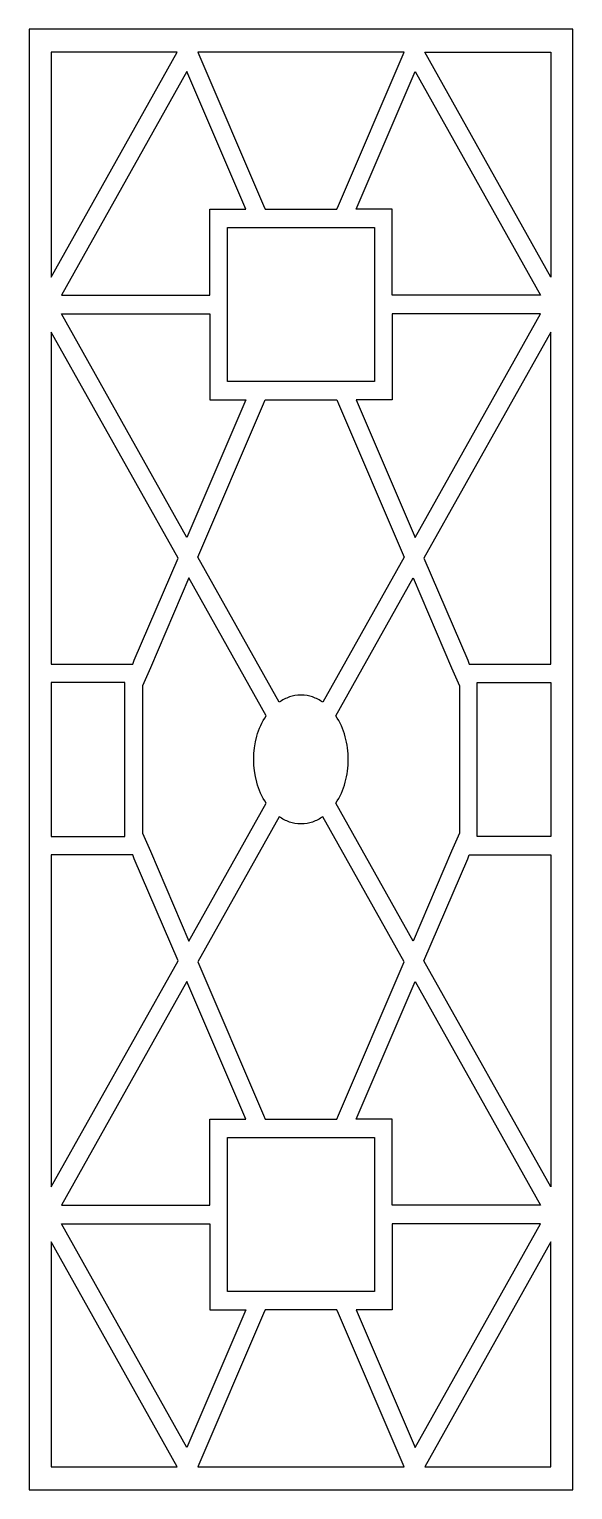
# Model space of a CAD drawing. Header units: centimetres. Extents: x 12.6 to 19.3, y -9 to 9.
import ezdxf

# ---------------------------------------------------------------- set-up
doc = ezdxf.new("R2010")
doc.units = ezdxf.units.CM
doc.header["$MEASUREMENT"] = 0
doc.layers.add('layer 1', color=7, linetype='Continuous')

msp = doc.modelspace()

# ---------------------------------------------------------------- linework, layer by layer
at = {"layer": 'layer 1', "color": 250}
for points, knots in [([(12.63629, -9.00022), (12.63629, -9.00022), (12.63629, 9.00076), (12.63629, 9.00076), (12.63629, 9.00076), (12.63629, 9.00076), (19.3301, 9.00076), (19.3301, 9.00076), (19.3301, 9.00076), (19.3301, 9.00076), (19.33013, -9.00022), (19.33013, -9.00022), (19.33013, -9.00022), (19.33013, -9.00022), (12.63629, -9.00022), (12.63629, -9.00022)], [0, 0, 0, 0, 0.2, 0.2, 0.2, 0.2, 0.4, 0.4, 0.4, 0.4, 0.6, 0.6, 0.6, 0.6, 1, 1, 1, 1]), ([(12.90767, 5.94619), (12.90767, 5.94619), (12.90767, 8.71632), (12.90767, 8.71632), (12.90767, 8.71632), (12.90767, 8.71632), (14.45854, 8.71632), (14.45854, 8.71632), (14.45854, 8.71632), (14.45854, 8.71632), (12.90767, 5.94621), (12.90767, 5.94621), (12.90767, 5.94621), (12.90767, 5.94621), (12.90767, 5.94619), (12.90767, 5.94619)], [0, 0, 0, 0, 0.2, 0.2, 0.2, 0.2, 0.4, 0.4, 0.4, 0.4, 0.6, 0.6, 0.6, 0.6, 1, 1, 1, 1]), ([(17.252, 8.71632), (17.252, 8.71632), (16.44504, 6.82986), (16.44504, 6.82986), (16.44504, 6.82986), (16.44504, 6.82986), (16.42518, 6.78334), (16.42518, 6.78334), (16.42518, 6.78334), (16.42518, 6.78334), (15.98321, 6.78334), (15.98321, 6.78334), (15.98321, 6.78334), (15.98321, 6.78334), (15.54131, 6.78334), (15.54131, 6.78334), (15.54131, 6.78334), (15.54131, 6.78334), (15.52138, 6.82986), (15.52138, 6.82986), (15.52138, 6.82986), (15.52138, 6.82986), (14.7144, 8.71632), (14.7144, 8.71632), (14.7144, 8.71632), (14.7144, 8.71632), (17.252, 8.71632), (17.252, 8.71632)], [0, 0, 0, 0, 0.125, 0.125, 0.125, 0.125, 0.25, 0.25, 0.25, 0.25, 0.375, 0.375, 0.375, 0.375, 0.5, 0.5, 0.5, 0.5, 0.625, 0.625, 0.625, 0.625, 0.75, 0.75, 0.75, 0.75, 1, 1, 1, 1]), ([(19.05871, 5.94621), (19.05871, 5.94621), (19.05871, 8.71632), (19.05871, 8.71632), (19.05871, 8.71632), (19.05871, 8.71632), (17.50787, 8.71632), (17.50787, 8.71632), (17.50787, 8.71632), (17.50787, 8.71632), (19.05875, 5.94621), (19.05875, 5.94621), (19.05875, 5.94621), (19.05875, 5.94621), (19.05871, 5.94621), (19.05871, 5.94621)], [0, 0, 0, 0, 0.2, 0.2, 0.2, 0.2, 0.4, 0.4, 0.4, 0.4, 0.6, 0.6, 0.6, 0.6, 1, 1, 1, 1]), ([(15.30328, 6.78334), (15.30328, 6.78334), (14.86132, 6.78334), (14.86132, 6.78334), (14.86132, 6.78334), (14.86132, 6.78334), (14.86132, 5.72136), (14.86132, 5.72136), (14.86132, 5.72136), (14.86132, 5.72136), (13.03356, 5.72136), (13.03356, 5.72136), (13.03356, 5.72136), (13.03356, 5.72136), (14.57774, 8.47957), (14.57774, 8.47957), (14.57774, 8.47957), (14.57774, 8.47957), (15.30328, 6.78334), (15.30328, 6.78334)], [0, 0, 0, 0, 0.16666667, 0.16666667, 0.16666667, 0.16666667, 0.33333333, 0.33333333, 0.33333333, 0.33333333, 0.5, 0.5, 0.5, 0.5, 0.66666667, 0.66666667, 0.66666667, 0.66666667, 1, 1, 1, 1]), ([(16.66314, 6.78334), (16.66314, 6.78334), (17.1051, 6.78334), (17.1051, 6.78334), (17.1051, 6.78334), (17.1051, 6.78334), (17.1051, 5.72136), (17.1051, 5.72136), (17.1051, 5.72136), (17.1051, 5.72136), (18.93286, 5.72136), (18.93286, 5.72136), (18.93286, 5.72136), (18.93286, 5.72136), (17.3887, 8.47957), (17.3887, 8.47957), (17.3887, 8.47957), (17.3887, 8.47957), (16.66314, 6.78334), (16.66314, 6.78334)], [0, 0, 0, 0, 0.16666667, 0.16666667, 0.16666667, 0.16666667, 0.33333333, 0.33333333, 0.33333333, 0.33333333, 0.5, 0.5, 0.5, 0.5, 0.66666667, 0.66666667, 0.66666667, 0.66666667, 1, 1, 1, 1]), ([(15.98321, 6.55577), (15.98321, 6.55577), (15.07848, 6.55577), (15.07848, 6.55577), (15.07848, 6.55577), (15.07848, 6.55577), (15.07848, 5.6076), (15.07848, 5.6076), (15.07848, 5.6076), (15.07848, 5.6076), (15.07848, 4.65939), (15.07848, 4.65939), (15.07848, 4.65939), (15.07848, 4.65939), (15.98321, 4.65939), (15.98321, 4.65939), (15.98321, 4.65939), (15.98321, 4.65939), (16.88794, 4.65939), (16.88794, 4.65939), (16.88794, 4.65939), (16.88794, 4.65939), (16.88794, 5.6076), (16.88794, 5.6076), (16.88794, 5.6076), (16.88794, 5.6076), (16.88794, 6.55577), (16.88794, 6.55577), (16.88794, 6.55577), (16.88794, 6.55577), (15.98321, 6.55577), (15.98321, 6.55577)], [0, 0, 0, 0, 0.11111111, 0.11111111, 0.11111111, 0.11111111, 0.22222222, 0.22222222, 0.22222222, 0.22222222, 0.33333333, 0.33333333, 0.33333333, 0.33333333, 0.44444444, 0.44444444, 0.44444444, 0.44444444, 0.55555556, 0.55555556, 0.55555556, 0.55555556, 0.66666667, 0.66666667, 0.66666667, 0.66666667, 0.77777778, 0.77777778, 0.77777778, 0.77777778, 1, 1, 1, 1]), ([(15.30328, 4.43183), (15.30328, 4.43183), (14.86132, 4.43183), (14.86132, 4.43183), (14.86132, 4.43183), (14.86132, 4.43183), (14.86132, 5.49381), (14.86132, 5.49381), (14.86132, 5.49381), (14.86132, 5.49381), (13.03356, 5.49378), (13.03356, 5.49378), (13.03356, 5.49378), (13.03356, 5.49378), (14.57774, 2.73564), (14.57774, 2.73564), (14.57774, 2.73564), (14.57774, 2.73564), (15.30328, 4.43183), (15.30328, 4.43183)], [0, 0, 0, 0, 0.16666667, 0.16666667, 0.16666667, 0.16666667, 0.33333333, 0.33333333, 0.33333333, 0.33333333, 0.5, 0.5, 0.5, 0.5, 0.66666667, 0.66666667, 0.66666667, 0.66666667, 1, 1, 1, 1]), ([(16.66314, 4.43183), (16.66314, 4.43183), (17.1051, 4.43183), (17.1051, 4.43183), (17.1051, 4.43183), (17.1051, 4.43183), (17.1051, 5.49381), (17.1051, 5.49381), (17.1051, 5.49381), (17.1051, 5.49381), (18.93286, 5.49381), (18.93286, 5.49381), (18.93286, 5.49381), (18.93286, 5.49381), (17.38868, 2.73564), (17.38868, 2.73564), (17.38868, 2.73564), (17.38868, 2.73564), (16.66314, 4.43183), (16.66314, 4.43183)], [0, 0, 0, 0, 0.16666667, 0.16666667, 0.16666667, 0.16666667, 0.33333333, 0.33333333, 0.33333333, 0.33333333, 0.5, 0.5, 0.5, 0.5, 0.66666667, 0.66666667, 0.66666667, 0.66666667, 1, 1, 1, 1]), ([(12.90767, 5.26896), (12.90767, 5.26896), (14.46868, 2.48072), (14.46868, 2.48072), (14.46868, 2.48072), (14.46868, 2.48072), (13.93049, 1.22257), (13.93049, 1.22257), (13.93049, 1.22257), (13.93049, 1.22257), (13.9106, 1.17603), (13.9106, 1.17603), (13.9106, 1.17603), (13.9106, 1.17603), (12.90767, 1.17603), (12.90767, 1.17603), (12.90767, 1.17603), (12.90767, 1.17603), (12.90767, 5.26896), (12.90767, 5.26896)], [0, 0, 0, 0, 0.16666667, 0.16666667, 0.16666667, 0.16666667, 0.33333333, 0.33333333, 0.33333333, 0.33333333, 0.5, 0.5, 0.5, 0.5, 0.66666667, 0.66666667, 0.66666667, 0.66666667, 1, 1, 1, 1]), ([(19.05871, 5.26896), (19.05871, 5.26896), (19.05871, 1.17603), (19.05871, 1.17603), (19.05871, 1.17603), (19.05871, 1.17603), (18.05582, 1.17603), (18.05582, 1.17603), (18.05582, 1.17603), (18.05582, 1.17603), (18.03593, 1.22257), (18.03593, 1.22257), (18.03593, 1.22257), (18.03593, 1.22257), (17.49774, 2.48072), (17.49774, 2.48072), (17.49774, 2.48072), (17.49774, 2.48072), (19.05871, 5.26896), (19.05871, 5.26896), (19.05871, 5.26896), (19.05871, 5.26896), (19.05871, 5.26896), (19.05871, 5.26896)], [0, 0, 0, 0, 0.14285714, 0.14285714, 0.14285714, 0.14285714, 0.28571429, 0.28571429, 0.28571429, 0.28571429, 0.42857143, 0.42857143, 0.42857143, 0.42857143, 0.57142857, 0.57142857, 0.57142857, 0.57142857, 0.71428571, 0.71428571, 0.71428571, 0.71428571, 1, 1, 1, 1]), ([(15.98321, 0.79456), (15.98321, 0.79456), (15.98487, 0.79456), (15.98487, 0.79456), (15.98487, 0.79456), (15.98487, 0.79456), (15.98651, 0.79456), (15.98651, 0.79456), (15.98651, 0.79456), (16.03412, 0.79438), (16.0813, 0.78625), (16.12623, 0.77061), (16.12623, 0.77061), (16.17106, 0.75495), (16.21345, 0.73304), (16.25212, 0.70554), (16.25212, 0.70554), (16.25212, 0.70554), (17.2538, 2.49467), (17.2538, 2.49467), (17.2538, 2.49467), (17.2538, 2.49467), (16.44504, 4.38531), (16.44504, 4.38531), (16.44504, 4.38531), (16.44504, 4.38531), (16.42518, 4.43183), (16.42518, 4.43183), (16.42518, 4.43183), (16.42518, 4.43183), (15.98321, 4.43183), (15.98321, 4.43183), (15.98321, 4.43183), (15.98321, 4.43183), (15.54126, 4.43183), (15.54126, 4.43183), (15.54126, 4.43183), (15.54126, 4.43183), (15.52138, 4.38531), (15.52138, 4.38531), (15.52138, 4.38531), (15.52138, 4.38531), (14.71262, 2.49467), (14.71262, 2.49467), (14.71262, 2.49467), (14.71262, 2.49467), (15.7143, 0.70554), (15.7143, 0.70554), (15.7143, 0.70554), (15.75299, 0.73304), (15.79536, 0.75495), (15.84019, 0.77061), (15.84019, 0.77061), (15.88512, 0.78625), (15.9323, 0.79438), (15.9799, 0.79456), (15.9799, 0.79456), (15.9799, 0.79456), (15.98155, 0.79456), (15.98155, 0.79456), (15.98155, 0.79456), (15.98155, 0.79456), (15.98321, 0.79456), (15.98321, 0.79456)], [0, 0, 0, 0, 0.05882353, 0.05882353, 0.05882353, 0.05882353, 0.11764706, 0.11764706, 0.11764706, 0.11764706, 0.17647059, 0.17647059, 0.17647059, 0.17647059, 0.23529412, 0.23529412, 0.23529412, 0.23529412, 0.29411765, 0.29411765, 0.29411765, 0.29411765, 0.35294118, 0.35294118, 0.35294118, 0.35294118, 0.41176471, 0.41176471, 0.41176471, 0.41176471, 0.47058824, 0.47058824, 0.47058824, 0.47058824, 0.52941176, 0.52941176, 0.52941176, 0.52941176, 0.58823529, 0.58823529, 0.58823529, 0.58823529, 0.64705882, 0.64705882, 0.64705882, 0.64705882, 0.70588235, 0.70588235, 0.70588235, 0.70588235, 0.76470588, 0.76470588, 0.76470588, 0.76470588, 0.82352941, 0.82352941, 0.82352941, 0.82352941, 0.88235294, 0.88235294, 0.88235294, 0.88235294, 1, 1, 1, 1]), ([(15.55541, 0.53957), (15.50309, 0.46216), (15.46395, 0.37664), (15.43959, 0.28643), (15.43959, 0.28643), (15.38937, 0.10068), (15.38886, -0.09489), (15.43812, -0.28087), (15.43812, -0.28087), (15.46247, -0.37291), (15.50213, -0.46017), (15.55541, -0.539), (15.55541, -0.539), (15.55541, -0.539), (14.60358, -2.23918), (14.60358, -2.23918), (14.60358, -2.23918), (14.60358, -2.23918), (14.12863, -1.1289), (14.12863, -1.1289), (14.12863, -1.1289), (14.12863, -1.1289), (14.0296, -0.90874), (14.0296, -0.90874), (14.0296, -0.90874), (14.0296, -0.90874), (14.0296, 0.00029), (14.0296, 0.00029), (14.0296, 0.00029), (14.0296, 0.00029), (14.0296, 0.90934), (14.0296, 0.90934), (14.0296, 0.90934), (14.0296, 0.90934), (14.12863, 1.12951), (14.12863, 1.12951), (14.12863, 1.12951), (14.12863, 1.12951), (14.60358, 2.23978), (14.60358, 2.23978), (14.60358, 2.23978), (14.60358, 2.23978), (15.55541, 0.53957), (15.55541, 0.53957), (15.55541, 0.53957), (15.55541, 0.53957), (15.55541, 0.53957), (15.55541, 0.53957)], [0, 0, 0, 0, 0.07692308, 0.07692308, 0.07692308, 0.07692308, 0.15384615, 0.15384615, 0.15384615, 0.15384615, 0.23076923, 0.23076923, 0.23076923, 0.23076923, 0.30769231, 0.30769231, 0.30769231, 0.30769231, 0.38461538, 0.38461538, 0.38461538, 0.38461538, 0.46153846, 0.46153846, 0.46153846, 0.46153846, 0.53846154, 0.53846154, 0.53846154, 0.53846154, 0.61538462, 0.61538462, 0.61538462, 0.61538462, 0.69230769, 0.69230769, 0.69230769, 0.69230769, 0.76923077, 0.76923077, 0.76923077, 0.76923077, 0.84615385, 0.84615385, 0.84615385, 0.84615385, 1, 1, 1, 1]), ([(16.41099, -0.53905), (16.41099, -0.53905), (17.36284, -2.23918), (17.36284, -2.23918), (17.36284, -2.23918), (17.36284, -2.23918), (17.83774, -1.1289), (17.83774, -1.1289), (17.83774, -1.1289), (17.83774, -1.1289), (17.93682, -0.90874), (17.93682, -0.90874), (17.93682, -0.90874), (17.93682, -0.90874), (17.93682, 0.00029), (17.93682, 0.00029), (17.93682, 0.00029), (17.93682, 0.00029), (17.93682, 0.90932), (17.93682, 0.90932), (17.93682, 0.90932), (17.93682, 0.90932), (17.83774, 1.12951), (17.83774, 1.12951), (17.83774, 1.12951), (17.83774, 1.12951), (17.36284, 2.23978), (17.36284, 2.23978), (17.36284, 2.23978), (17.36284, 2.23978), (16.41099, 0.53957), (16.41099, 0.53957), (16.41099, 0.53957), (16.46427, 0.46073), (16.50391, 0.37344), (16.52828, 0.28148), (16.52828, 0.28148), (16.55261, 0.18973), (16.5648, 0.09519), (16.56466, 0.00029), (16.56466, 0.00029), (16.56481, -0.09461), (16.5526, -0.18917), (16.52828, -0.2809), (16.52828, -0.2809), (16.50391, -0.3729), (16.46427, -0.46017), (16.41099, -0.53905), (16.41099, -0.53905), (16.41099, -0.53905), (16.41099, -0.53905), (16.41099, -0.53905)], [0, 0, 0, 0, 0.07142857, 0.07142857, 0.07142857, 0.07142857, 0.14285714, 0.14285714, 0.14285714, 0.14285714, 0.21428571, 0.21428571, 0.21428571, 0.21428571, 0.28571429, 0.28571429, 0.28571429, 0.28571429, 0.35714286, 0.35714286, 0.35714286, 0.35714286, 0.42857143, 0.42857143, 0.42857143, 0.42857143, 0.5, 0.5, 0.5, 0.5, 0.57142857, 0.57142857, 0.57142857, 0.57142857, 0.64285714, 0.64285714, 0.64285714, 0.64285714, 0.71428571, 0.71428571, 0.71428571, 0.71428571, 0.78571429, 0.78571429, 0.78571429, 0.78571429, 0.85714286, 0.85714286, 0.85714286, 0.85714286, 1, 1, 1, 1]), ([(13.81243, -0.94789), (13.81243, -0.94789), (12.90767, -0.94789), (12.90767, -0.94789), (12.90767, -0.94789), (12.90767, -0.94789), (12.90767, 0.94846), (12.90767, 0.94846), (12.90767, 0.94846), (12.90767, 0.94846), (13.81243, 0.94846), (13.81243, 0.94846), (13.81243, 0.94846), (13.81243, 0.94846), (13.81243, -0.94789), (13.81243, -0.94789)], [0, 0, 0, 0, 0.2, 0.2, 0.2, 0.2, 0.4, 0.4, 0.4, 0.4, 0.6, 0.6, 0.6, 0.6, 1, 1, 1, 1]), ([(19.05871, -0.94789), (19.05871, -0.94789), (19.05871, 0.94846), (19.05871, 0.94846), (19.05871, 0.94846), (19.05871, 0.94846), (18.15398, 0.94846), (18.15398, 0.94846), (18.15398, 0.94846), (18.15398, 0.94846), (18.15398, 0.00029), (18.15398, 0.00029), (18.15398, 0.00029), (18.15398, 0.00029), (18.15398, -0.94789), (18.15398, -0.94789), (18.15398, -0.94789), (18.15398, -0.94789), (19.05875, -0.94789), (19.05875, -0.94789), (19.05875, -0.94789), (19.05875, -0.94789), (19.05871, -0.94789), (19.05871, -0.94789)], [0, 0, 0, 0, 0.14285714, 0.14285714, 0.14285714, 0.14285714, 0.28571429, 0.28571429, 0.28571429, 0.28571429, 0.42857143, 0.42857143, 0.42857143, 0.42857143, 0.57142857, 0.57142857, 0.57142857, 0.57142857, 0.71428571, 0.71428571, 0.71428571, 0.71428571, 1, 1, 1, 1]), ([(15.98321, -0.79403), (15.98321, -0.79403), (15.98487, -0.79403), (15.98487, -0.79403), (15.98487, -0.79403), (15.98487, -0.79403), (15.98651, -0.79403), (15.98651, -0.79403), (15.98651, -0.79403), (16.03412, -0.79378), (16.0813, -0.78568), (16.12623, -0.77005), (16.12623, -0.77005), (16.17106, -0.75439), (16.21345, -0.73247), (16.25212, -0.70499), (16.25212, -0.70499), (16.25212, -0.70499), (17.2538, -2.49412), (17.2538, -2.49412), (17.2538, -2.49412), (17.2538, -2.49412), (16.44504, -4.38469), (16.44504, -4.38469), (16.44504, -4.38469), (16.44504, -4.38469), (16.42518, -4.43125), (16.42518, -4.43125), (16.42518, -4.43125), (16.42518, -4.43125), (15.98321, -4.43125), (15.98321, -4.43125), (15.98321, -4.43125), (15.98321, -4.43125), (15.54126, -4.43125), (15.54126, -4.43125), (15.54126, -4.43125), (15.54126, -4.43125), (15.52138, -4.38469), (15.52138, -4.38469), (15.52138, -4.38469), (15.52138, -4.38469), (14.71262, -2.49412), (14.71262, -2.49412), (14.71262, -2.49412), (14.71262, -2.49412), (15.7143, -0.70496), (15.7143, -0.70496), (15.7143, -0.70496), (15.75299, -0.73246), (15.79536, -0.75439), (15.84019, -0.77005), (15.84019, -0.77005), (15.88512, -0.78567), (15.9323, -0.79378), (15.9799, -0.79403), (15.9799, -0.79403), (15.9799, -0.79403), (15.98155, -0.79403), (15.98155, -0.79403), (15.98155, -0.79403), (15.98155, -0.79403), (15.98321, -0.79403), (15.98321, -0.79403)], [0, 0, 0, 0, 0.05882353, 0.05882353, 0.05882353, 0.05882353, 0.11764706, 0.11764706, 0.11764706, 0.11764706, 0.17647059, 0.17647059, 0.17647059, 0.17647059, 0.23529412, 0.23529412, 0.23529412, 0.23529412, 0.29411765, 0.29411765, 0.29411765, 0.29411765, 0.35294118, 0.35294118, 0.35294118, 0.35294118, 0.41176471, 0.41176471, 0.41176471, 0.41176471, 0.47058824, 0.47058824, 0.47058824, 0.47058824, 0.52941176, 0.52941176, 0.52941176, 0.52941176, 0.58823529, 0.58823529, 0.58823529, 0.58823529, 0.64705882, 0.64705882, 0.64705882, 0.64705882, 0.70588235, 0.70588235, 0.70588235, 0.70588235, 0.76470588, 0.76470588, 0.76470588, 0.76470588, 0.82352941, 0.82352941, 0.82352941, 0.82352941, 0.88235294, 0.88235294, 0.88235294, 0.88235294, 1, 1, 1, 1]), ([(12.90767, -1.17544), (12.90767, -1.17544), (13.9106, -1.17544), (13.9106, -1.17544), (13.9106, -1.17544), (13.9106, -1.17544), (13.93049, -1.22199), (13.93049, -1.22199), (13.93049, -1.22199), (13.93049, -1.22199), (14.46868, -2.48012), (14.46868, -2.48012), (14.46868, -2.48012), (14.46868, -2.48012), (12.90767, -5.26838), (12.90767, -5.26838), (12.90767, -5.26838), (12.90767, -5.26838), (12.90767, -1.17544), (12.90767, -1.17544)], [0, 0, 0, 0, 0.16666667, 0.16666667, 0.16666667, 0.16666667, 0.33333333, 0.33333333, 0.33333333, 0.33333333, 0.5, 0.5, 0.5, 0.5, 0.66666667, 0.66666667, 0.66666667, 0.66666667, 1, 1, 1, 1]), ([(19.05875, -5.26832), (19.05875, -5.26832), (19.05875, -1.17544), (19.05875, -1.17544), (19.05875, -1.17544), (19.05875, -1.17544), (18.05582, -1.17544), (18.05582, -1.17544), (18.05582, -1.17544), (18.05582, -1.17544), (18.03593, -1.22199), (18.03593, -1.22199), (18.03593, -1.22199), (18.03593, -1.22199), (17.49774, -2.48012), (17.49774, -2.48012), (17.49774, -2.48012), (17.49774, -2.48012), (19.05875, -5.26838), (19.05875, -5.26838), (19.05875, -5.26838), (19.05875, -5.26838), (19.05875, -5.26832), (19.05875, -5.26832)], [0, 0, 0, 0, 0.14285714, 0.14285714, 0.14285714, 0.14285714, 0.28571429, 0.28571429, 0.28571429, 0.28571429, 0.42857143, 0.42857143, 0.42857143, 0.42857143, 0.57142857, 0.57142857, 0.57142857, 0.57142857, 0.71428571, 0.71428571, 0.71428571, 0.71428571, 1, 1, 1, 1]), ([(15.30328, -4.43125), (15.30328, -4.43125), (14.86132, -4.43125), (14.86132, -4.43125), (14.86132, -4.43125), (14.86132, -4.43125), (14.86132, -5.49319), (14.86132, -5.49319), (14.86132, -5.49319), (14.86132, -5.49319), (13.03356, -5.49319), (13.03356, -5.49319), (13.03356, -5.49319), (13.03356, -5.49319), (14.57774, -2.73506), (14.57774, -2.73506), (14.57774, -2.73506), (14.57774, -2.73506), (15.30328, -4.43125), (15.30328, -4.43125)], [0, 0, 0, 0, 0.16666667, 0.16666667, 0.16666667, 0.16666667, 0.33333333, 0.33333333, 0.33333333, 0.33333333, 0.5, 0.5, 0.5, 0.5, 0.66666667, 0.66666667, 0.66666667, 0.66666667, 1, 1, 1, 1]), ([(16.66314, -4.43125), (16.66314, -4.43125), (17.1051, -4.43125), (17.1051, -4.43125), (17.1051, -4.43125), (17.1051, -4.43125), (17.1051, -5.49319), (17.1051, -5.49319), (17.1051, -5.49319), (17.1051, -5.49319), (18.93286, -5.49319), (18.93286, -5.49319), (18.93286, -5.49319), (18.93286, -5.49319), (17.3887, -2.73506), (17.3887, -2.73506), (17.3887, -2.73506), (17.3887, -2.73506), (16.66314, -4.43125), (16.66314, -4.43125)], [0, 0, 0, 0, 0.16666667, 0.16666667, 0.16666667, 0.16666667, 0.33333333, 0.33333333, 0.33333333, 0.33333333, 0.5, 0.5, 0.5, 0.5, 0.66666667, 0.66666667, 0.66666667, 0.66666667, 1, 1, 1, 1]), ([(16.88794, -5.60702), (16.88794, -5.60702), (16.88794, -4.6588), (16.88794, -4.6588), (16.88794, -4.6588), (16.88794, -4.6588), (15.98321, -4.6588), (15.98321, -4.6588), (15.98321, -4.6588), (15.98321, -4.6588), (15.07848, -4.6588), (15.07848, -4.6588), (15.07848, -4.6588), (15.07848, -4.6588), (15.07848, -5.60702), (15.07848, -5.60702), (15.07848, -5.60702), (15.07848, -5.60702), (15.07848, -6.55517), (15.07848, -6.55517), (15.07848, -6.55517), (15.07848, -6.55517), (15.98321, -6.55517), (15.98321, -6.55517), (15.98321, -6.55517), (15.98321, -6.55517), (16.88794, -6.55517), (16.88794, -6.55517), (16.88794, -6.55517), (16.88794, -6.55517), (16.88794, -5.60702), (16.88794, -5.60702), (16.88794, -5.60702), (16.88794, -5.60702), (16.88794, -5.60702), (16.88794, -5.60702)], [0, 0, 0, 0, 0.1, 0.1, 0.1, 0.1, 0.2, 0.2, 0.2, 0.2, 0.3, 0.3, 0.3, 0.3, 0.4, 0.4, 0.4, 0.4, 0.5, 0.5, 0.5, 0.5, 0.6, 0.6, 0.6, 0.6, 0.7, 0.7, 0.7, 0.7, 0.8, 0.8, 0.8, 0.8, 1, 1, 1, 1]), ([(15.30328, -6.78272), (15.30328, -6.78272), (14.86132, -6.78272), (14.86132, -6.78272), (14.86132, -6.78272), (14.86132, -6.78272), (14.86132, -5.72075), (14.86132, -5.72075), (14.86132, -5.72075), (14.86132, -5.72075), (13.03356, -5.72075), (13.03356, -5.72075), (13.03356, -5.72075), (13.03356, -5.72075), (14.57774, -8.47898), (14.57774, -8.47898), (14.57774, -8.47898), (14.57774, -8.47898), (15.30328, -6.78272), (15.30328, -6.78272)], [0, 0, 0, 0, 0.16666667, 0.16666667, 0.16666667, 0.16666667, 0.33333333, 0.33333333, 0.33333333, 0.33333333, 0.5, 0.5, 0.5, 0.5, 0.66666667, 0.66666667, 0.66666667, 0.66666667, 1, 1, 1, 1]), ([(16.66314, -6.78272), (16.66314, -6.78272), (17.1051, -6.78272), (17.1051, -6.78272), (17.1051, -6.78272), (17.1051, -6.78272), (17.1051, -5.72075), (17.1051, -5.72075), (17.1051, -5.72075), (17.1051, -5.72075), (18.93286, -5.72075), (18.93286, -5.72075), (18.93286, -5.72075), (18.93286, -5.72075), (17.3887, -8.47898), (17.3887, -8.47898), (17.3887, -8.47898), (17.3887, -8.47898), (16.66314, -6.78272), (16.66314, -6.78272)], [0, 0, 0, 0, 0.16666667, 0.16666667, 0.16666667, 0.16666667, 0.33333333, 0.33333333, 0.33333333, 0.33333333, 0.5, 0.5, 0.5, 0.5, 0.66666667, 0.66666667, 0.66666667, 0.66666667, 1, 1, 1, 1]), ([(12.90767, -5.94563), (12.90767, -5.94563), (14.45854, -8.71574), (14.45854, -8.71574), (14.45854, -8.71574), (14.45854, -8.71574), (12.90767, -8.71574), (12.90767, -8.71574), (12.90767, -8.71574), (12.90767, -8.71574), (12.90767, -5.94562), (12.90767, -5.94562), (12.90767, -5.94562), (12.90767, -5.94562), (12.90767, -5.94563), (12.90767, -5.94563)], [0, 0, 0, 0, 0.2, 0.2, 0.2, 0.2, 0.4, 0.4, 0.4, 0.4, 0.6, 0.6, 0.6, 0.6, 1, 1, 1, 1]), ([(19.05875, -5.94563), (19.05875, -5.94563), (19.05875, -8.71574), (19.05875, -8.71574), (19.05875, -8.71574), (19.05875, -8.71574), (17.50787, -8.71574), (17.50787, -8.71574), (17.50787, -8.71574), (17.50787, -8.71574), (19.05875, -5.94562), (19.05875, -5.94562), (19.05875, -5.94562), (19.05875, -5.94562), (19.05875, -5.94563), (19.05875, -5.94563)], [0, 0, 0, 0, 0.2, 0.2, 0.2, 0.2, 0.4, 0.4, 0.4, 0.4, 0.6, 0.6, 0.6, 0.6, 1, 1, 1, 1]), ([(14.7144, -8.71574), (14.7144, -8.71574), (15.52138, -6.82928), (15.52138, -6.82928), (15.52138, -6.82928), (15.52138, -6.82928), (15.54131, -6.78272), (15.54131, -6.78272), (15.54131, -6.78272), (15.54131, -6.78272), (15.98321, -6.78272), (15.98321, -6.78272), (15.98321, -6.78272), (15.98321, -6.78272), (16.42518, -6.78272), (16.42518, -6.78272), (16.42518, -6.78272), (16.42518, -6.78272), (16.44504, -6.82928), (16.44504, -6.82928), (16.44504, -6.82928), (16.44504, -6.82928), (17.25202, -8.71574), (17.25202, -8.71574), (17.25202, -8.71574), (17.25202, -8.71574), (14.7144, -8.71574), (14.7144, -8.71574)], [0, 0, 0, 0, 0.125, 0.125, 0.125, 0.125, 0.25, 0.25, 0.25, 0.25, 0.375, 0.375, 0.375, 0.375, 0.5, 0.5, 0.5, 0.5, 0.625, 0.625, 0.625, 0.625, 0.75, 0.75, 0.75, 0.75, 1, 1, 1, 1])]:
    msp.add_open_spline(points, degree=3, knots=knots, dxfattribs=at)

doc.saveas('drawing.dxf')
